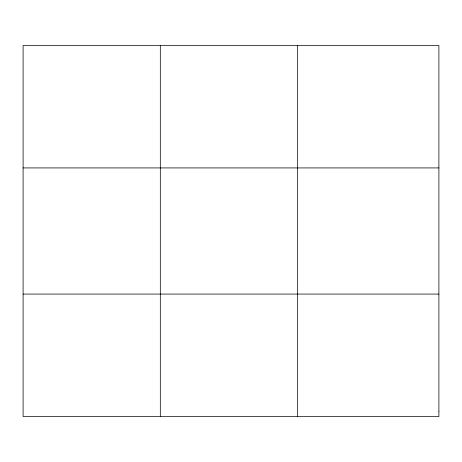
<?xml version="1.0" encoding="UTF-8"?>
<svg xmlns="http://www.w3.org/2000/svg" width="462" height="462" viewBox="0 0 462 462"><rect width="100%" height="100%" fill="white"/><g stroke="black" fill="none" stroke-linecap="round" stroke-linejoin="round"><path stroke-width="0.69" d="M160.314 45.484L160.314 416.516M297.528 45.484L297.528 416.516M23.1 167.925L438.9 167.925M23.1 294.075L438.9 294.075M438.9 411.417L438.9 416.516L23.1 416.516L23.1 45.484L438.9 45.484L438.9 411.417"/></g></svg>
